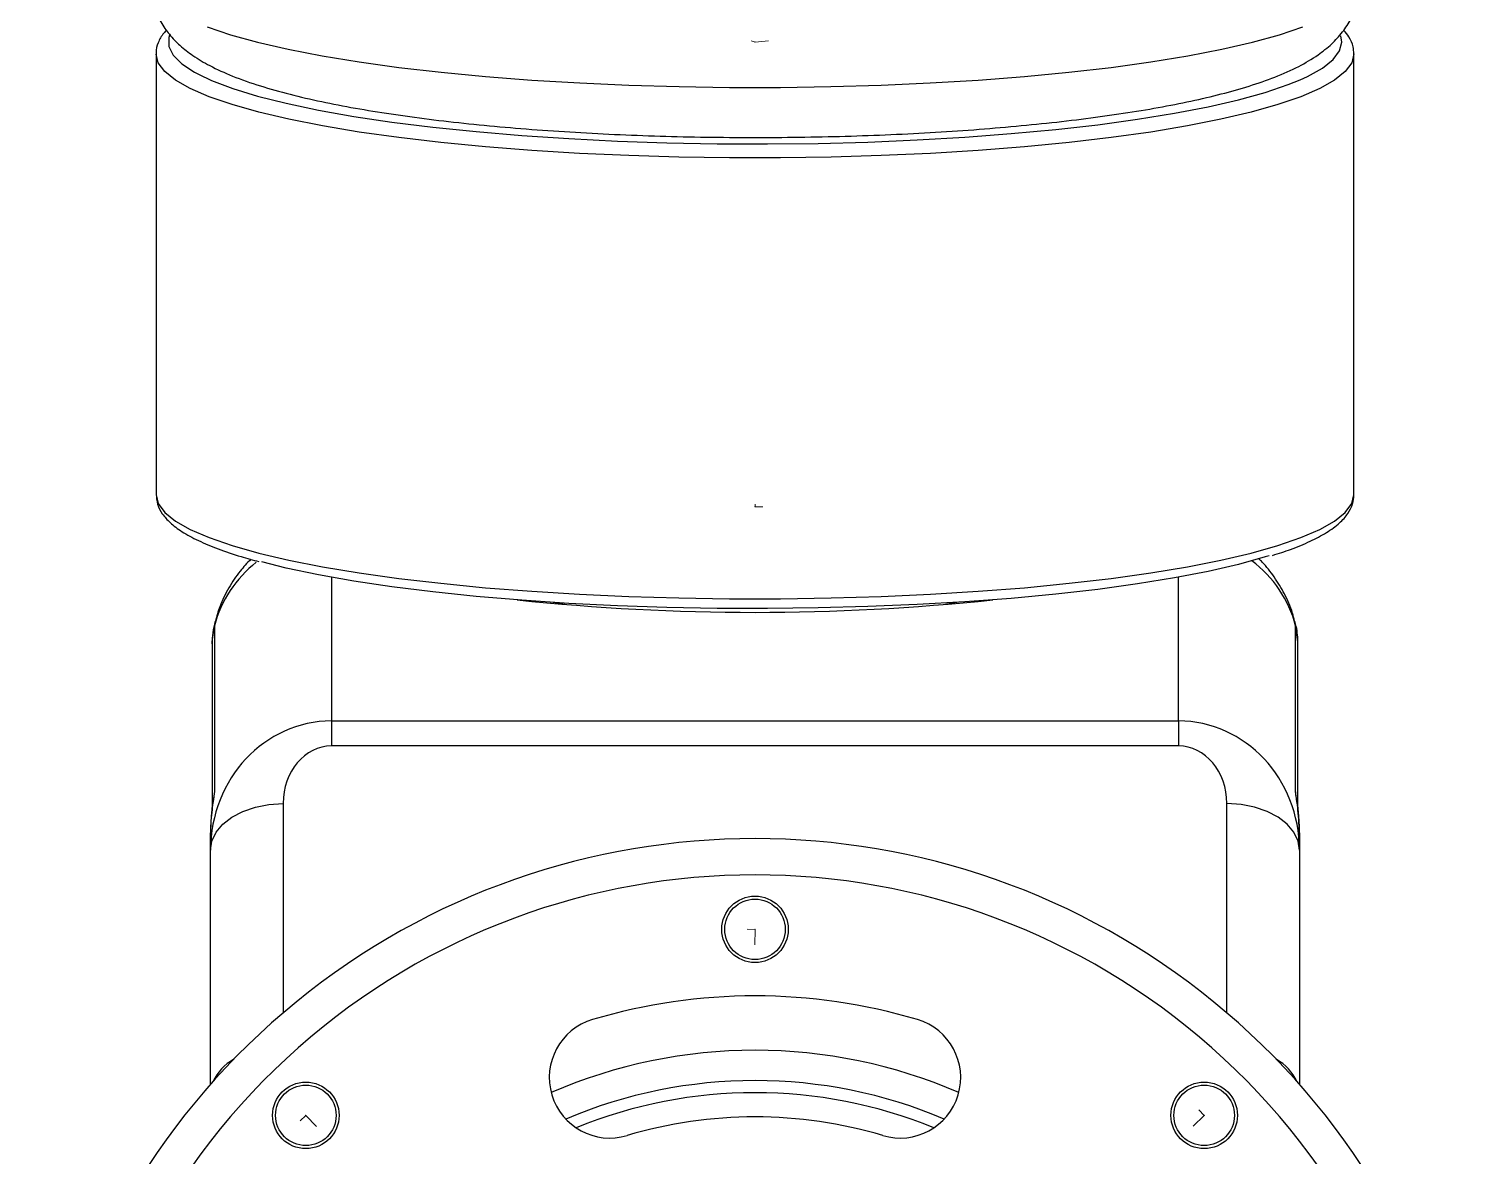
# Model space of a CAD drawing. Header units: millimetres. Extents: x -294 to 2792, y 5 to 1659.
# Drawn here: x 370.07 to 394.07, y 531.61 to 550.24 of the extents above; entities that cross this region are included whole.
import ezdxf

# ---------------------------------------------------------------- set-up
doc = ezdxf.new("R2010")
doc.units = ezdxf.units.MM
doc.header["$PDSIZE"] = -1
doc.layers.get('0').update_dxf_attribs({"lineweight": 18})

msp = doc.modelspace()

# ---------------------------------------------------------------- linework, layer by layer
at = {"color": 7, "linetype": 'Continuous', "lineweight": 25}
for p, q in [((391.773, 550.022), (391.756, 550.122)), ((372.173, 549.825), (372.173, 542.537)), ((391.973, 542.537), (391.973, 549.825)), ((375.073, 541.174), (375.073, 538.798)), ((389.073, 538.798), (389.073, 541.174)), ((373.146, 540.443), (373.136, 540.371)), ((373.136, 540.371), (373.136, 537.635)), ((391.009, 540.371), (391, 540.443)), ((391.009, 537.635), (391.009, 540.371)), ((373.098, 540.075), (373.098, 537.394)), ((391.048, 537.392), (391.048, 540.075)), ((375.073, 538.798), (375.073, 538.388)), ((375.073, 538.798), (389.073, 538.798)), ((389.073, 538.798), (389.073, 538.388)), ((389.073, 538.388), (375.073, 538.388)), ((374.273, 537.434), (374.273, 533.973)), ((389.873, 533.973), (389.873, 537.434)), ((373.073, 536.663), (373.073, 536.949)), ((391.073, 536.949), (391.073, 536.663)), ((373.073, 532.791), (373.073, 536.663)), ((391.073, 536.663), (391.073, 532.791))]:
    msp.add_line(p, q, dxfattribs=at)
at = {"color": 7, "linetype": 'Continuous'}
for p, q in [((382.073, 550.022), (382.009, 550.041)), ((382.073, 550.022), (382.295, 550.044)), ((382.073, 542.34), (382.073, 542.385)), ((382.073, 542.34), (382.201, 542.34)), ((382.073, 535.354), (381.945, 535.357)), ((382.073, 535.354), (382.068, 535.098)), ((389.498, 532.279), (389.409, 532.371)), ((374.648, 532.279), (374.556, 532.19)), ((374.648, 532.279), (374.826, 532.094)), ((389.498, 532.279), (389.313, 532.101))]:
    msp.add_line(p, q, dxfattribs=at)
at = {"color": 7, "linetype": 'Continuous', "lineweight": 25}
for points in [[(372.395, 550.135), (372.382, 550.094), (372.382, 549.949), (372.454, 549.805), (372.597, 549.662), (372.81, 549.522), (372.873, 549.488)], [(373.015, 550.271), (373.402, 550.142), (373.85, 550.019), (374.356, 549.902), (374.917, 549.794), (375.528, 549.694), (376.185, 549.603), (376.883, 549.522), (377.618, 549.452), (378.384, 549.393), (379.177, 549.345), (379.99, 549.308), (380.817, 549.284), (381.653, 549.272), (382.493, 549.272), (383.329, 549.284), (384.156, 549.308), (384.969, 549.345), (385.761, 549.393), (386.528, 549.452), (387.263, 549.522), (387.961, 549.603), (388.618, 549.694), (389.229, 549.794), (389.79, 549.902), (390.296, 550.019), (390.744, 550.142), (391.131, 550.271)], [(391.086, 549.399), (391.204, 549.453), (391.451, 549.592), (391.63, 549.733), (391.737, 549.877), (391.773, 550.022)], [(391.973, 549.825), (391.937, 549.679), (391.831, 549.534), (391.653, 549.392), (391.407, 549.252), (391.094, 549.117), (390.716, 548.987), (390.275, 548.862), (389.775, 548.745), (389.22, 548.635), (388.614, 548.534), (387.96, 548.443), (387.264, 548.361), (386.53, 548.29), (385.764, 548.23), (384.972, 548.181), (384.159, 548.144), (383.33, 548.12), (382.493, 548.107), (381.653, 548.107), (380.815, 548.12), (379.987, 548.144), (379.174, 548.181), (378.382, 548.23), (377.616, 548.29), (376.882, 548.361), (376.186, 548.443), (375.532, 548.534), (374.926, 548.635), (374.37, 548.745), (373.871, 548.862), (373.43, 548.987), (373.052, 549.117), (372.738, 549.252), (372.492, 549.392), (372.315, 549.534), (372.209, 549.679), (372.173, 549.821)], [(372.873, 549.488), (373.091, 549.386), (373.44, 549.254), (373.852, 549.128), (374.325, 549.009), (374.855, 548.897), (375.439, 548.793), (376.072, 548.699), (376.749, 548.614), (377.466, 548.54), (378.217, 548.476), (378.996, 548.425), (379.798, 548.385), (380.617, 548.357), (381.447, 548.341), (382.282, 548.338), (383.115, 548.347), (383.94, 548.369), (384.751, 548.403), (385.543, 548.449), (386.308, 548.507), (387.043, 548.575), (387.741, 548.655), (388.396, 548.745), (389.005, 548.844), (389.563, 548.952), (390.065, 549.067), (390.508, 549.19), (390.888, 549.319), (391.086, 549.399)], [(372.173, 542.537), (372.209, 542.392), (372.315, 542.247), (372.492, 542.104), (372.738, 541.965), (373.052, 541.829), (373.43, 541.699), (373.871, 541.575), (374.37, 541.457), (374.926, 541.348), (375.532, 541.247), (376.186, 541.155), (376.882, 541.074), (377.616, 541.002), (378.382, 540.942), (379.174, 540.894), (379.987, 540.857), (380.815, 540.832), (381.653, 540.82), (382.493, 540.82), (383.33, 540.832), (384.159, 540.857), (384.972, 540.894), (385.764, 540.942), (386.53, 541.002), (387.264, 541.074), (387.96, 541.155), (388.614, 541.247), (389.22, 541.348), (389.775, 541.457), (390.275, 541.575), (390.716, 541.699), (391.094, 541.829), (391.407, 541.965), (391.653, 542.104), (391.831, 542.247), (391.937, 542.392), (391.973, 542.537)], [(390.57, 541.528), (390.508, 541.509), (390.065, 541.386), (389.563, 541.27), (389.005, 541.162), (388.396, 541.063), (387.741, 540.973), (387.043, 540.894), (386.308, 540.825), (385.543, 540.767), (384.751, 540.722), (383.94, 540.688), (383.115, 540.666), (382.282, 540.656), (381.447, 540.66), (380.617, 540.675), (379.798, 540.703), (378.996, 540.743), (378.217, 540.795), (377.466, 540.858), (376.749, 540.932), (376.072, 541.017), (375.439, 541.112), (374.855, 541.215), (374.325, 541.327), (373.922, 541.427)], [(378.922, 540.724), (378.835, 540.74), (378.738, 540.759)], [(385.408, 540.759), (385.311, 540.74), (385.224, 540.724)], [(373.098, 540.075), (373.099, 540.105), (373.136, 540.371)], [(391.048, 540.075), (391.047, 540.105), (391.009, 540.371)], [(373.136, 537.635), (373.099, 537.369), (373.098, 537.336)], [(391.048, 537.337), (391.047, 537.369), (391.009, 537.635)], [(373.073, 536.663), (373.096, 536.814), (373.164, 536.958), (373.275, 537.092), (373.424, 537.208), (373.606, 537.304), (373.814, 537.376), (374.039, 537.42), (374.273, 537.434)], [(391.073, 536.663), (391.05, 536.814), (390.982, 536.958), (390.871, 537.092), (390.721, 537.208), (390.54, 537.304), (390.332, 537.376), (390.107, 537.42), (389.873, 537.434)]]:
    msp.add_lwpolyline(points, dxfattribs=at)
for centre, radius in [((382.073, 535.354), 0.55), ((382.073, 535.354), 0.5), ((374.648, 532.279), 0.55), ((389.498, 532.279), 0.55), ((374.648, 532.279), 0.5), ((389.498, 532.279), 0.5)]:
    msp.add_circle(centre, radius, dxfattribs=at)
for centre, radius, start, end in [((389.106, 539.869), 1.969, 14.7796, 53.1646), ((375.04, 539.869), 1.968, 127.9517, 165.2233), ((382.073, 577.997), 37.403, 263.9667, 276.0333), ((382.073, 524.854), 12, 332.364, 207.636), ((382.073, 524.854), 11.4, 325.5742, 214.4258), ((382.073, 524.854), 9.4, 73.3985, 106.6015), ((379.673, 532.904), 1, 106.6015, 286.6015), ((384.473, 532.904), 1, 253.3985, 73.3985), ((382.073, 524.854), 8.5, 66.6479, 113.3521), ((373.855, 532.49), 0.819, 119.165, 155.0452), ((390.291, 532.49), 0.819, 24.9548, 60.835), ((382.073, 524.854), 8, 66.9892, 113.0108), ((382.073, 524.854), 7.8, 67.7334, 112.2666), ((382.073, 524.854), 7.4, 73.3985, 106.6015)]:
    msp.add_arc(centre, radius, start, end, dxfattribs=at)
for centre, major_axis, ratio, start_param, end_param in [((375.073, 536.663), (0, 2.135), 0.936693, 0, 1.570796), ((389.073, 536.663), (0, 2.135), 0.936693, 4.712389, 6.283185), ((375.073, 537.434), (0, 0.953), 0.8391, 0, 1.570796), ((389.073, 537.434), (0, 0.953), 0.8391, 4.712389, 6.283185)]:
    msp.add_ellipse(centre, major_axis=major_axis, ratio=ratio, start_param=start_param, end_param=end_param, dxfattribs=at)
for points, knots in [([(372.081, 551.006), (372.08, 550.957), (372.075, 550.813), (372.136, 550.586), (372.245, 550.345), (372.394, 550.137), (372.573, 549.953), (372.795, 549.783), (373.078, 549.616), (373.44, 549.451), (373.879, 549.297), (374.372, 549.158), (374.898, 549.036), (375.456, 548.928), (376.05, 548.831), (376.677, 548.745), (377.336, 548.67), (378.024, 548.605), (378.736, 548.551), (379.469, 548.507), (380.218, 548.475), (380.978, 548.453), (381.746, 548.443), (382.515, 548.444), (383.282, 548.456), (384.04, 548.479), (384.786, 548.513), (385.514, 548.558), (386.22, 548.614), (386.9, 548.68), (387.551, 548.756), (388.167, 548.842), (388.747, 548.938), (389.288, 549.045), (389.79, 549.162), (390.252, 549.293), (390.679, 549.441), (391.053, 549.607), (391.359, 549.786), (391.598, 549.975), (391.783, 550.174), (391.929, 550.396), (392.027, 550.643), (392.076, 550.855), (392.068, 550.977), (392.066, 551.01)], [0, 0, 0, 0, 0.171382, 0.495082, 0.815972, 1.14843, 1.51015, 1.925605, 2.429026, 3.049444, 3.723528, 4.360778, 4.970344, 5.563848, 6.147603, 6.725087, 7.298355, 7.868698, 8.436975, 9.003783, 9.569558, 10.134633, 10.69928, 11.263732, 11.828199, 12.392828, 12.957842, 13.523491, 14.090071, 14.657956, 15.227641, 15.799807, 16.375437, 16.956005, 17.543838, 18.142798, 18.759653, 19.406497, 19.981612, 20.421488, 20.797832, 21.13793, 21.458428, 21.770379, 21.883222, 21.883222, 21.883222, 21.883222]), ([(372.346, 550.216), (372.33, 550.201), (372.267, 550.14), (372.207, 550.018), (372.165, 549.893), (372.176, 549.828), (372.177, 549.819)], [0, 0, 0, 0, 0.0644792, 0.2513638, 0.4239263, 0.4527027, 0.4527027, 0.4527027, 0.4527027]), ([(391.973, 549.825), (391.97, 549.865), (391.962, 549.964), (391.905, 550.099), (391.834, 550.18), (391.802, 550.216)], [0, 0, 0, 0, 0.121668, 0.3005942, 0.441272, 0.441272, 0.441272, 0.441272]), ([(372.175, 542.548), (372.179, 542.492), (372.186, 542.376), (372.273, 542.217), (372.406, 542.068), (372.6, 541.922), (372.862, 541.779), (373.19, 541.642), (373.525, 541.527), (373.773, 541.46), (373.873, 541.433)], [0, 0, 0, 0, 0.22658, 0.464633, 0.722312, 1.015671, 1.331488, 1.646235, 1.956141, 2.165116, 2.165116, 2.165116, 2.165116]), ([(390.628, 541.536), (390.73, 541.568), (390.961, 541.643), (391.257, 541.768), (391.529, 541.911), (391.734, 542.061), (391.875, 542.218), (391.958, 542.377), (391.968, 542.487), (391.973, 542.537)], [0, 0, 0, 0, 0.225907, 0.515615, 0.808627, 1.106529, 1.365469, 1.591871, 1.783535, 1.783535, 1.783535, 1.783535]), ([(373.737, 541.471), (373.677, 541.408), (373.546, 541.269), (373.371, 541.004), (373.228, 540.723), (373.175, 540.528), (373.153, 540.447)], [0, 0, 0, 0, 0.281601, 0.622116, 0.957244, 1.196795, 1.196795, 1.196795, 1.196795]), ([(390.992, 540.446), (390.981, 540.492), (390.945, 540.652), (390.83, 540.903), (390.66, 541.184), (390.51, 541.376), (390.418, 541.463), (390.397, 541.482)], [0, 0, 0, 0, 0.133428, 0.463308, 0.790209, 1.119865, 1.213671, 1.213671, 1.213671, 1.213671]), ([(373.153, 540.445), (373.136, 540.383), (373.103, 540.264), (373.1, 540.137), (373.098, 540.075)], [0, 0, 0, 0, 0.1954014, 0.3768205, 0.3768205, 0.3768205, 0.3768205]), ([(391.048, 540.075), (391.045, 540.173), (391.041, 540.302), (391.002, 540.419), (390.992, 540.448)], [0, 0, 0, 0, 0.2866762, 0.3810143, 0.3810143, 0.3810143, 0.3810143]), ([(373.136, 537.635), (373.13, 537.582), (373.118, 537.477), (373.077, 537.186), (373.074, 537), (373.073, 536.949)], [0, 0, 0, 0, 0.292847, 0.5827325, 0.6897743, 0.6897743, 0.6897743, 0.6897743]), ([(391.073, 536.949), (391.065, 537.099), (391.051, 537.368), (391.012, 537.573), (391.01, 537.621), (391.009, 537.635)], [0, 0, 0, 0, 0.327385, 0.5859289, 0.6899717, 0.6899717, 0.6899717, 0.6899717]), ([(373.1, 537.394), (373.1, 537.394), (373.1, 537.398), (373.096, 537.355), (373.086, 537.264), (373.076, 537.111), (373.07, 536.988), (373.073, 536.909), (373.074, 536.906)], [0, 0, 0, 0, 0.0257477, 0.1063786, 0.2109733, 0.3482998, 0.4929015, 0.4977761, 0.4977761, 0.4977761, 0.4977761]), ([(391.071, 536.955), (391.072, 536.978), (391.074, 537.075), (391.064, 537.204), (391.053, 537.327), (391.046, 537.392), (391.046, 537.392), (391.046, 537.392)], [0, 0, 0, 0, 0.044802, 0.1821447, 0.3051376, 0.3950303, 0.4393309, 0.4393309, 0.4393309, 0.4393309])]:
    msp.add_open_spline(points, degree=3, knots=knots, dxfattribs=at)
at = {"color": 7, "linetype": 'Continuous'}
for p in [(382.073, 550.022), (382.073, 542.34), (382.073, 535.354), (374.648, 532.279), (389.498, 532.279)]:
    msp.add_point(p, dxfattribs=at)

doc.saveas('drawing.dxf')
